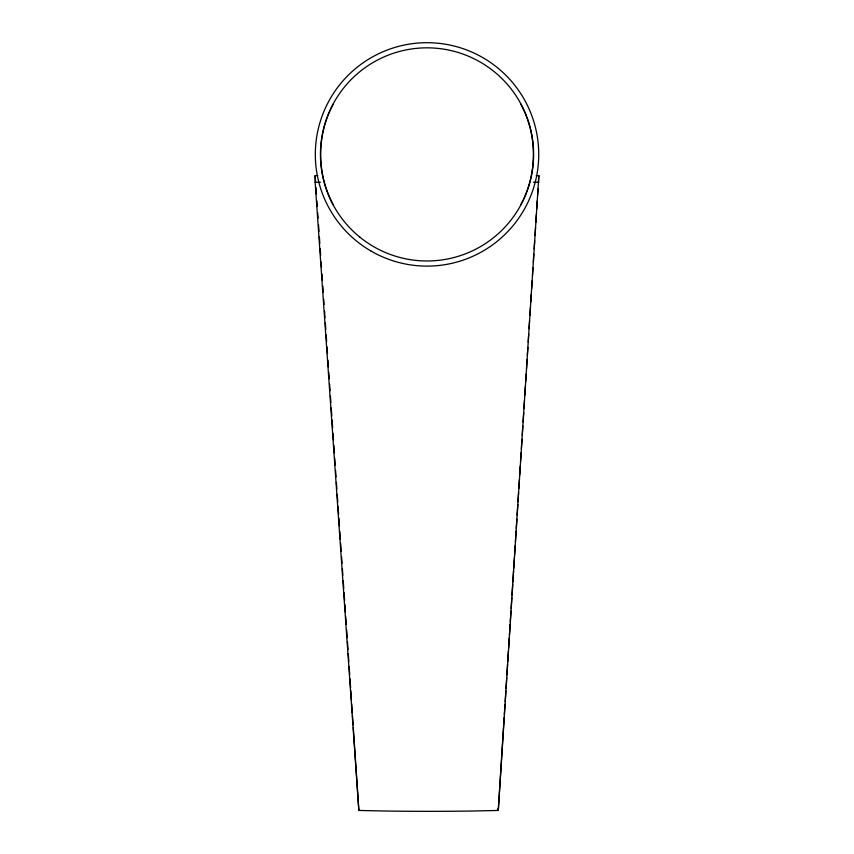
<?xml version="1.0" encoding="UTF-8"?>
<svg xmlns="http://www.w3.org/2000/svg" width="854" height="854" viewBox="0 0 854 854"><rect width="100%" height="100%" fill="white"/><g stroke="black" fill="none" stroke-linecap="round" stroke-linejoin="round"><path stroke-width="1.28" d="M317.795 175.625L315.137 175.625L315.137 182.265L358.851 810.446L385.037 811.012A127.737 5.327 0 0 0 472.091 811.022L498.277 810.457L504.159 717.563M504.33 714.894L505.013 704.24M505.184 701.582L505.867 690.929M506.038 688.271L506.71 677.617M506.881 674.948L507.564 664.295M507.735 661.636L508.418 650.983M508.589 648.325L509.272 637.671M509.443 635.002L510.126 624.349M510.297 621.691L510.98 611.037M511.151 608.379L511.834 597.725M512.005 595.057L512.688 584.403M512.859 581.745L513.542 571.091M513.713 568.433L514.386 557.779M514.556 555.111L515.154 545.791M515.41 541.799L516.094 531.145M516.264 528.487L516.862 519.157M517.118 515.165L517.802 504.511M517.972 501.853L518.57 492.534M518.826 488.541L519.424 479.211M519.68 475.219L520.278 465.9M520.534 461.907L521.132 452.588M521.378 448.596L521.975 439.266M522.232 435.273L522.829 425.954M523.086 421.961L523.683 412.642M523.94 408.65L524.452 400.654M524.794 395.327L525.391 386.008M525.648 382.016L526.16 374.02M526.502 368.704L527.099 359.374M527.356 355.381L527.868 347.397M528.21 342.07L528.722 334.074M529.053 328.758L529.565 320.762M529.907 315.436L530.419 307.451M530.761 302.124L531.273 294.128M531.615 288.812L532.127 280.817M532.469 275.49L532.981 267.505M533.323 262.178L533.835 254.182M534.177 248.866L534.689 240.871M535.031 235.544L535.543 227.559M535.885 222.232L536.387 214.237M536.728 208.92L537.241 200.925M537.582 195.598L538.009 188.947M538.436 182.286L538.863 175.625L536.205 175.625M498.277 810.457L538.863 175.625M333.423 103.825C316.407 134.697 316.407 174.12 333.423 204.992M520.63 204.992C537.657 174.12 537.657 134.697 520.63 103.825M315.137 182.265L320.463 182.265M533.536 182.265L538.863 182.265M315.137 175.625L315.596 182.265M315.959 187.581L316.428 194.221M316.887 200.85L317.25 206.166M317.709 212.806L318.083 218.112M318.542 224.751L319.001 231.391M319.375 236.707L319.834 243.347M320.197 248.653L320.656 255.293M321.125 261.932L321.488 267.249M321.947 273.878L322.406 280.518M322.78 285.834L323.239 292.474M323.698 299.113L324.072 304.419M324.531 311.059L324.99 317.699M325.353 323.015L325.812 329.655M326.185 334.96L326.644 341.6M327.018 346.905L327.477 353.545M327.936 360.185L328.395 366.825M328.758 372.141L329.228 378.781M329.591 384.087L330.05 390.726M330.423 396.042L330.882 402.682M331.245 407.988L331.8 415.951M332.078 419.933L332.633 427.907M332.996 433.213L333.455 439.853M333.829 445.169L334.384 453.132M334.747 458.449L335.206 465.078M335.579 470.394L336.038 477.034M336.401 482.339L336.871 488.979M337.234 494.295L337.789 502.259M338.067 506.241L338.611 514.215M338.889 518.197L339.444 526.16M339.817 531.476L340.362 539.44M340.639 543.422L341.194 551.385M341.557 556.701L342.027 563.341M342.39 568.647L342.849 575.286M343.223 580.603L343.767 588.566M344.045 592.548L344.6 600.511M344.877 604.504L345.432 612.467M345.71 616.449L346.254 624.413M346.628 629.729L347.183 637.692M347.461 641.674L348.005 649.648M348.283 653.609L348.816 661.54M349.179 666.814L349.713 674.745M349.98 678.706L350.61 687.95M350.791 690.587L351.41 699.832M351.688 703.792L352.307 713.037M352.488 715.673L353.118 724.918M353.3 727.565L358.851 810.446M497.38 809.197A18.265 0.758 0 0 1 498.277 809.432M371.18 251.151A111.703 111.703 0 0 0 538.735 154.403A111.703 111.703 0 0 0 371.18 57.666A111.703 111.703 0 0 0 371.18 251.151M359.961 237.231A106.569 106.569 0 0 0 532.288 171.078A106.569 106.569 0 0 0 388.837 54.912A106.569 106.569 0 0 0 359.961 237.231"/></g></svg>
